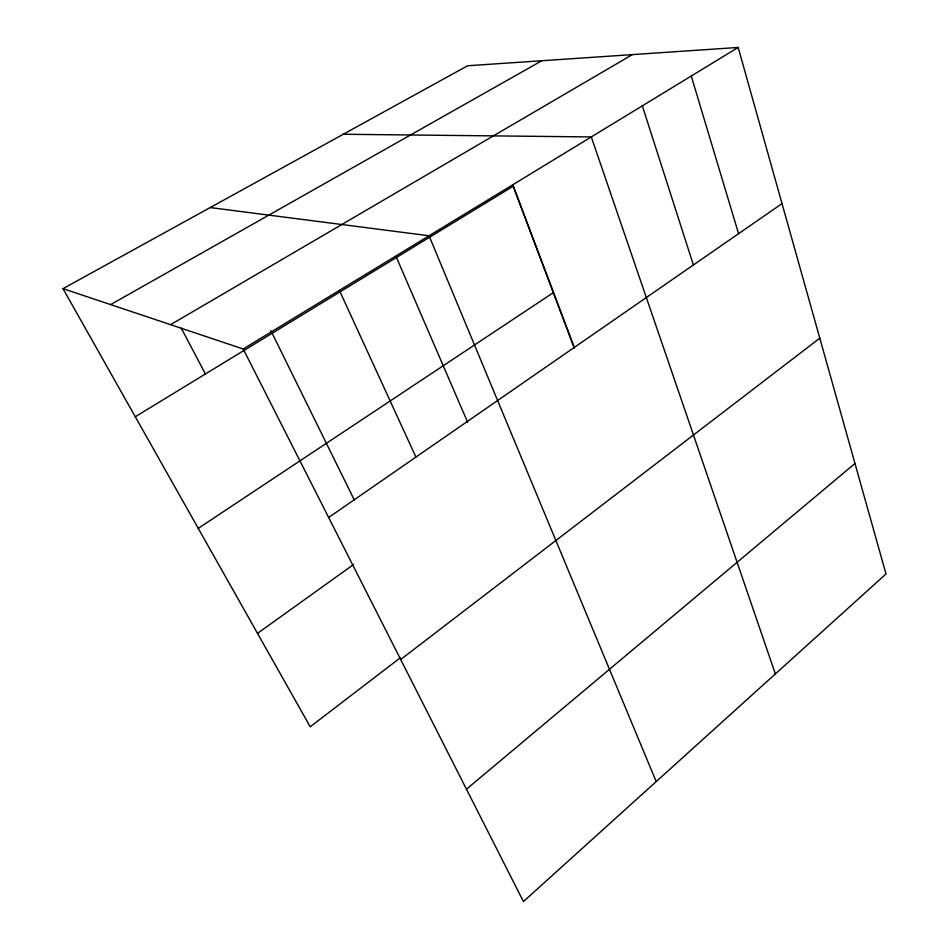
<?xml version="1.0" encoding="UTF-8"?>
<svg xmlns="http://www.w3.org/2000/svg" width="949" height="949" viewBox="0 0 949 949"><rect width="100%" height="100%" fill="white"/><g stroke="black" fill="none" stroke-linecap="round" stroke-linejoin="round"><path stroke-width="1.42" d="M466.457 789.212L854.978 463.48M400.312 657.787L310.216 726.792L63.002 288.65L467.62 65.754L738.18 47.45L885.998 573.955L523.433 901.55L243.205 348.995L63.002 288.65M400.68 659.519L819.794 338.164M257.511 633.374L353.657 564.441M328.662 517.502L782.023 203.608M198.258 528.368L553.326 292.66M243.205 348.995L738.18 47.45M135.28 416.753L513.148 186.289L574.382 348.413M170.571 324.677L632.378 54.603M110.63 304.605L541.808 60.736M343.265 134.26L591.286 136.941L775.357 673.92M210.203 207.558L429.055 235.767L656.198 781.585M181.271 328.188L205.411 373.977M270.856 330.62L354.487 500.325M339.398 290.394L415.923 457.086M396.468 257.452L467.632 422.234M512.84 184.735L574.275 347.441M642.343 105.837L693.387 264.973M691.263 76.027L738.583 233.691"/></g></svg>
